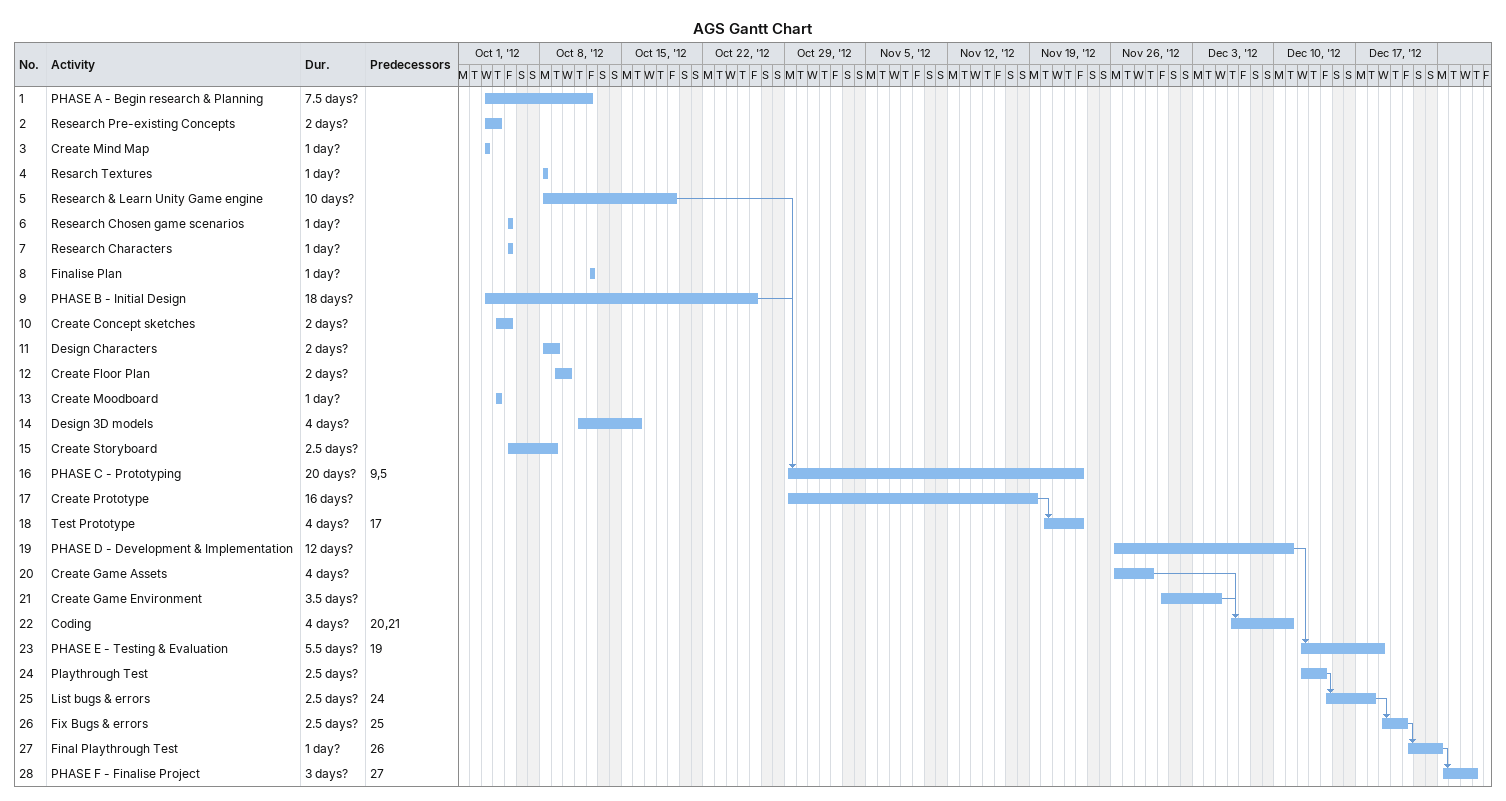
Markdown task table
AGS Gantt Chart

| ID | Task | Duration | Start | Finish | Predecessors |
|---|---|---|---|---|---|
| 1 | PHASE A - Begin research & Planning | 7.5d? | 2012-10-03 | 2012-10-12 |  |
| 2 | Research Pre-existing Concepts | 2d? | 2012-10-03 | 2012-10-04 |  |
| 3 | Create Mind Map | 1d? | 2012-10-03 | 2012-10-03 |  |
| 4 | Resarch Textures | 1d? | 2012-10-08 | 2012-10-08 |  |
| 5 | Research & Learn Unity Game engine | 10d? | 2012-10-08 | 2012-10-19 |  |
| 6 | Research Chosen game scenarios | 1d? | 2012-10-05 | 2012-10-05 |  |
| 7 | Research Characters | 1d? | 2012-10-05 | 2012-10-05 |  |
| 8 | Finalise Plan | 1d? | 2012-10-12 | 2012-10-12 |  |
| 9 | PHASE B - Initial Design | 18d? | 2012-10-03 | 2012-10-26 |  |
| 10 | Create Concept sketches | 2d? | 2012-10-04 | 2012-10-05 |  |
| 11 | Design Characters | 2d? | 2012-10-08 | 2012-10-09 |  |
| 12 | Create Floor Plan | 2d? | 2012-10-09 | 2012-10-10 |  |
| 13 | Create Moodboard | 1d? | 2012-10-04 | 2012-10-04 |  |
| 14 | Design 3D models | 4d? | 2012-10-11 | 2012-10-16 |  |
| 15 | Create Storyboard | 2.5d? | 2012-10-05 | 2012-10-09 |  |
| 16 | PHASE C - Prototyping | 20d? | 2012-10-29 | 2012-11-23 | 9, 5 |
| 17 | Create Prototype | 16d? | 2012-10-29 | 2012-11-19 |  |
| 18 | Test Prototype | 4d? | 2012-11-20 | 2012-11-23 | 17 |
| 19 | PHASE D - Development & Implementation | 12d? | 2012-11-26 | 2012-12-11 |  |
| 20 | Create Game Assets | 4d? | 2012-11-26 | 2012-11-29 |  |
| 21 | Create Game Environment | 3.5d? | 2012-11-30 | 2012-12-05 |  |
| 22 | Coding | 4d? | 2012-12-06 | 2012-12-11 | 20, 21 |
| 23 | PHASE E - Testing & Evaluation | 5.5d? | 2012-12-12 | 2012-12-19 | 19 |
| 24 | Playthrough Test | 2.5d? | 2012-12-12 | 2012-12-14 |  |
| 25 | List bugs & errors | 2.5d? | 2012-12-14 | 2012-12-18 | 24 |
| 26 | Fix Bugs & errors | 2.5d? | 2012-12-19 | 2012-12-21 | 25 |
| 27 | Final Playthrough Test | 1d? | 2012-12-21 | 2012-12-24 | 26 |
| 28 | PHASE F - Finalise Project | 3d? | 2012-12-24 | 2012-12-27 | 27 |
